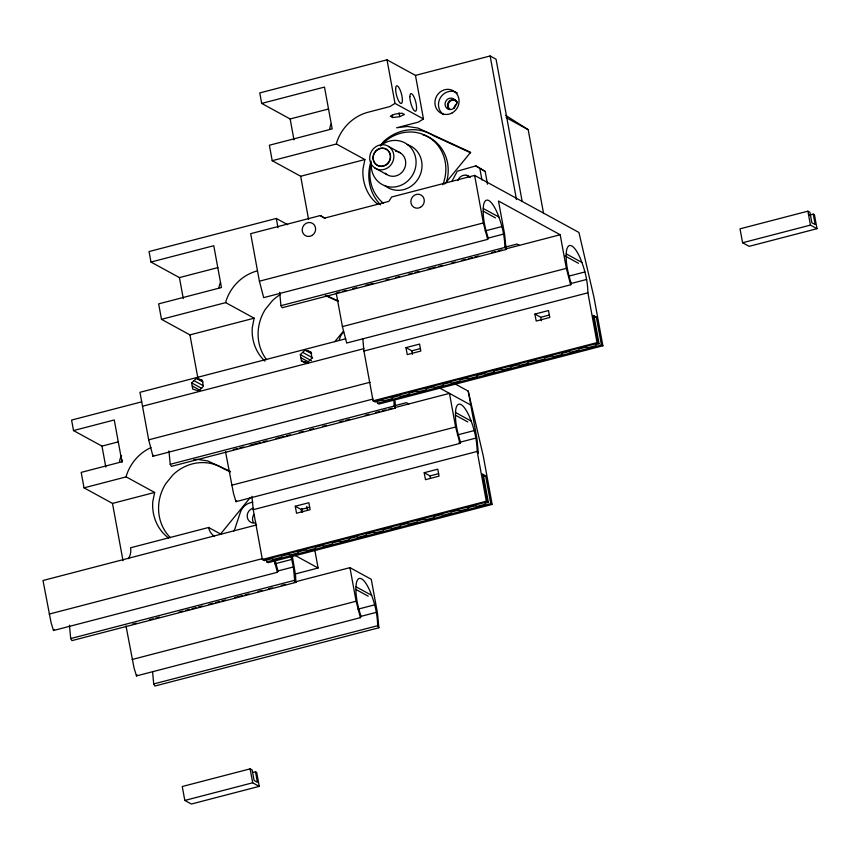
<?xml version="1.0" encoding="UTF-8"?>
<svg xmlns="http://www.w3.org/2000/svg" width="860" height="860" viewBox="0 0 860 860"><rect width="100%" height="100%" fill="white"/><g stroke="black" fill="none" stroke-linecap="round" stroke-linejoin="round"><path stroke-width="1.29" d="M251.926 496.349L253.227 509.69L262.364 559.484L264.407 560.602L271.05 558.871L273.953 559.269L281.457 557.312L281.521 556.151L288.014 554.463L290.927 554.851L298.42 552.905L298.485 551.744L304.988 550.045L307.891 550.443L315.394 548.486L315.448 547.325L321.952 545.638L324.854 546.025L332.358 544.079L332.411 542.918L338.915 541.219L341.818 541.617L349.321 539.661L349.386 538.5L355.889 536.812L358.792 537.199L366.285 535.253L366.349 534.092L372.853 532.394L375.755 532.791L383.259 530.835L383.313 529.674L389.816 527.986L392.719 528.373L400.222 526.428L400.276 525.266L406.78 523.568L409.683 523.966L417.186 522.009L417.25 520.848L423.754 519.16L426.657 519.548L434.149 517.602L434.214 516.43L440.718 514.742L443.62 515.14L451.124 513.183L451.177 512.023L457.681 510.335L460.584 510.722L468.087 508.776L468.141 507.604L474.645 505.916L477.558 506.314L485.051 504.358L485.115 503.197L488.362 502.347L483.245 474.483M362.823 338.894L363.941 351.052L373.089 400.846L375.132 401.975L381.775 400.244L384.678 400.631L392.181 398.685L392.235 397.524L398.739 395.826L401.642 396.223L409.145 394.267L409.199 393.106L415.702 391.418L418.616 391.805L426.108 389.86L426.173 388.698L432.677 387L435.579 387.398L443.072 385.441L443.137 384.28L449.64 382.592L452.543 382.979L460.046 381.034L460.1 379.873L466.604 378.174L469.506 378.572L477.01 376.615L477.063 375.454L483.567 373.767L486.481 374.154L493.973 372.208L494.038 371.047L500.541 369.348L503.444 369.746L510.937 367.79L511.001 366.629L517.505 364.941L520.408 365.328L527.911 363.382L527.965 362.21L534.468 360.523L537.371 360.921L544.875 358.964L544.928 357.803L551.432 356.115L554.345 356.502L561.838 354.556L561.903 353.385L568.406 351.697L571.309 352.095L578.801 350.138L578.866 348.977L585.37 347.289L588.272 347.676L595.776 345.731L595.829 344.559L599.087 343.721L593.97 315.856M395.17 407.5L395.396 404.845M506.11 246.207L505.895 248.873L560.183 234.748L566.353 268.341L570.653 284.778L346.698 343.033L342.398 326.596L336.228 293.002L340.044 292.013M141.717 401.835L71.584 420.067L73.519 430.57L114.262 419.97L121.937 461.788L81.195 472.387L84.033 487.846L126.183 476.881L126.528 475.161A43.806 40.7 -61.3 0 1 150.995 447.576M126.183 476.881L154.639 492.447L152.757 501.864A43.806 40.7 -61.3 0 0 168.528 537.973M287.67 224.686L276.296 218.451L149.049 251.55L150.973 262.053L213.775 245.713L221.45 287.53L158.649 303.87L161.486 319.329L225.696 302.623L226.04 300.903A43.806 40.7 -61.3 0 1 257.462 270.835M225.696 302.623L254.151 318.189L252.281 327.606A43.806 40.7 -61.3 0 0 264.955 361.135M522.16 201.444L496.059 59.222L490.125 55.975L415.466 75.39L387.011 59.824L259.774 92.923L261.698 103.415L324.5 87.075L332.175 128.903L269.373 145.232L272.212 160.691L336.421 143.996L336.754 142.276A43.806 40.7 -61.3 0 1 368.188 112.208L389.913 106.554L395.019 103.404L423.475 118.97L418.368 122.12L396.643 127.764L407.446 126.452L418.035 128.076L470.635 152.306L444.695 184.072M336.421 143.996L364.877 159.562L362.995 168.979A43.806 40.7 -61.3 0 0 377.712 204.261M339.087 340.42L339.872 338.023A13.878 12.889 -61.3 0 1 343.71 331.949M451.801 181.525L457.294 171.194L475.816 165.905L485.18 171.419L487.523 184.19M345.785 338.765L139.954 392.31L148.683 439.836L152.983 456.262L153.618 455.209M256.592 524.933L43 580.5L51.02 622.393L53.471 630.52L54.105 629.466M225.513 451.629L233.522 493.533L235.973 501.659L236.607 500.606M125.99 625.886L134.01 667.79L136.46 675.917L137.095 674.863M53.471 630.52L277.414 572.276L278.06 571.212L274.985 560.01M325.005 218.128L320.307 215.559L250.679 233.673L259.397 281.198L263.697 297.635L487.652 239.381L488.286 238.317C484.954 227.642 482.116 216.365 483.546 205.11A29.573 8.245 75.4 0 1 497.123 212.538C501.724 223.578 504.712 235.414 504.906 247.411L506.11 249.475L282.166 307.729L280.951 305.665L279.661 292.325M235.973 501.659L459.928 443.405L460.562 442.352C457.23 431.666 454.392 420.389 455.821 409.134A29.573 8.245 75.4 0 1 469.399 416.562C474 427.603 476.988 439.438 477.182 451.435L486.319 501.229L488.362 502.347M136.46 675.917L360.415 617.663L361.05 616.609C357.717 605.924 354.879 594.647 356.309 583.392A29.573 8.245 75.4 0 1 369.886 590.82C374.487 601.86 377.475 613.696 377.658 625.693L378.873 627.768L154.918 686.022L153.714 683.947L152.585 671.789M570.653 284.778L571.287 283.714C567.955 273.039 565.117 261.762 566.536 250.507A29.573 8.245 75.4 0 1 580.124 257.935C584.714 268.976 587.713 280.801 587.896 292.808L597.034 342.602L599.087 343.721M380.421 145.362L383.238 141.911A43.806 40.7 -61.3 0 1 433.612 135.762L470.592 152.8M334.819 341.678L343.183 331.433M221.084 533.351L250.357 497.488M194.016 380.647L196.349 378.368L202.218 380.131L203.369 386.398L198.66 390.902L192.791 389.15L191.64 382.883L194.016 380.647L202.906 385.506M302.677 352.385L305.01 350.106L310.879 351.858L312.029 358.136L307.321 362.64L301.452 360.888L300.301 354.61L302.677 352.385L312.685 357.857M399.739 116.67L404.437 114.498L402.061 113.197L394.998 114.079L390.3 116.251L392.676 117.551L399.739 116.67L399.029 112.789M261.698 103.415L290.153 118.97L328.606 108.973M272.212 160.691L300.667 176.257L364.877 159.562M377.035 400.738L377.497 403.265L378.927 404.05L602.882 345.795L594.024 297.56L578.941 232.479L474.634 175.418L391.601 197.015L388.849 201.38L324.338 218.16L320.307 215.559M150.973 262.053L179.428 277.608L217.881 267.6M259.397 281.198L483.352 222.944L474.634 175.418M485.104 230.921L501.939 226.546M488.071 238.112L503.605 234.071M504.755 247.25L517.096 244.047L519.462 245.337M280.951 305.665L504.906 247.411M342.592 291.346L346.408 290.358M352.772 288.702L356.588 287.702M365.5 285.391L373.132 283.402M385.592 280.166L389.29 279.199M395.707 277.533L399.599 276.522M408.672 274.157L412.563 273.147M415.154 272.469L419.035 271.459M428.119 269.105L435.891 267.084M438.482 266.406L442.373 265.396M451.446 263.031L455.338 262.021M461.82 260.333L465.712 259.322M468.302 258.645L472.183 257.635M474.784 256.968L478.665 255.947M491.63 252.582L495.521 251.572M498.112 250.894L502.003 249.884M161.486 319.329L189.942 334.895L254.151 318.189M342.398 326.596L566.353 268.341M813.259 214.108L815.172 224.557L811.851 222.74L809.937 212.291L807.895 211.173L740.03 228.825L742.588 242.756L749.135 246.336L817 228.685L814.442 214.753L813.259 214.108L809.421 215.107M569.395 275.985L584.929 271.943M571.072 283.51L586.606 279.468M742.588 242.756L810.453 225.105L817 228.685M142.513 406.242L363.877 348.655M363.941 351.052L587.896 292.808M405.974 347.623L419.551 344.086L420.83 351.052L407.253 354.589L405.974 347.623L411.822 350.815L420.454 348.569M534.92 314.083L548.497 310.546L549.776 317.512L536.199 321.049L534.92 314.083L540.757 317.275L549.4 315.029M593.755 317.824L596.346 317.157L601.452 345.01L602.882 345.795M73.519 430.57L101.974 446.125L118.529 441.814M148.683 439.836L370.047 382.259M152.983 456.262L373.046 399.029M373.089 400.846L597.034 342.602M374.186 401.448L598.13 343.194L593.024 315.34L596.346 317.157M377.497 403.265L601.452 345.01M395.267 405.565L406.371 402.673L408.747 403.974M170.226 464.292L394.181 406.038L395.396 408.113L171.441 466.367L170.226 464.292L168.936 450.952M233.275 449.608L237.156 448.608M239.746 447.931L243.638 446.921M250.109 445.233L260.462 442.545M263.052 441.868L266.933 440.858M275.995 438.503L283.768 436.482M286.348 435.805L290.239 434.794M299.302 432.44L303.182 431.43M309.654 429.742L313.535 428.731M322.597 426.377L326.477 425.367M339.431 422.002L343.312 420.991M345.903 420.314L349.784 419.304M365.317 415.272L369.198 414.262M375.669 412.574L379.561 411.564M382.152 410.887L386.033 409.876M388.623 409.209L392.504 408.199M395.095 407.522L449.457 393.385L455.628 426.979L459.928 443.405M84.033 487.846L112.488 503.412L154.639 492.447M231.673 485.233L455.628 426.979M457.38 434.945L474.215 430.57M459.057 442.47L475.881 438.095M252.861 502.1L250.314 502.767A13.878 12.889 -61.3 0 0 240.359 512.28L235.231 527.846A14.598 13.566 -61.3 0 1 233.608 531.297M253.227 509.69L477.182 451.435L478.386 453.51L476.945 438.632L468.216 391.106L455.553 384.183M295.26 506.25L308.826 502.724L310.105 509.69L296.539 513.216L295.26 506.25L301.097 509.442L309.729 507.196M424.195 472.71L437.772 469.184L439.051 476.15L425.474 479.676L424.195 472.71L430.043 475.902L438.675 473.656M483.03 476.462L485.62 475.784L490.737 503.648L492.156 504.422L483.309 456.198L468.216 391.106M49.17 614.094L262.762 558.538M262.364 559.484L486.319 501.229M263.461 560.086L487.416 501.831L482.299 473.967L485.62 475.784M266.32 559.365L266.783 561.903L490.737 503.648M492.156 504.422L268.202 562.676L266.783 561.903M274.867 563.816L291.701 559.43L293.378 566.955L294.668 580.296L295.883 582.37L71.928 640.625L70.713 638.55L69.423 625.209M277.844 570.997L293.378 566.955M294.819 574.082L318.103 568.019L314.728 549.648M70.713 638.55L294.668 580.296M132.472 624.209L136.353 623.199M149.296 619.834L153.177 618.824M155.768 618.146L159.648 617.136M179.073 612.083L182.954 611.073M185.545 610.407L189.426 609.396M192.017 608.719L195.897 607.708M198.488 607.031L202.369 606.02M208.84 604.343L212.732 603.333M215.322 602.656L219.203 601.645M221.794 600.979L225.675 599.968M234.737 597.603L242.499 595.582M245.089 594.916L248.97 593.905M258.032 591.54L261.924 590.541M268.395 588.853L272.276 587.842M281.338 585.488L285.219 584.478M294.281 582.112L349.945 567.643L371.262 579.296L377.433 612.89L378.873 627.768M132.16 659.491L356.115 601.237L349.945 567.643M357.867 609.202L374.691 604.827M360.834 616.394L376.368 612.352M153.714 683.947L377.658 625.693M255.495 771.796L257.409 782.245L254.087 780.428L252.173 769.979L250.12 768.861L182.255 786.513L184.814 800.445L191.371 804.025L259.236 786.373L256.678 772.441L255.495 771.796L252.926 772.463M184.814 800.445L252.679 782.783L259.236 786.373M193.607 459.777L197.209 459.337L207.798 460.96L230.512 471.43M326.435 295.517L338.388 301.032M325.273 295.496L338.399 301.537M230.534 471.946L223.374 468.657A43.806 40.7 -61.3 0 0 173 474.795L165.786 483.632A43.806 40.7 -61.3 0 0 170.398 537.704M505.702 115.401L528.18 129.677L543.585 213.581M506.121 117.605L528.18 129.677M454.746 99.835L457.348 102.082L455.768 105.404A5.837 5.429 -61.3 0 1 447.856 109.016A5.837 5.429 -61.3 0 1 446.286 100.48A5.837 5.429 -61.3 0 1 454.746 99.835L456.327 100.695M475.816 165.905L485.18 171.419M466.389 175.3L469.592 177.052M560.183 234.748L498.499 201.014L504.669 234.608L506.11 249.475M388.602 146.458A12.782 11.868 -61.3 0 1 387.021 168.237A12.782 11.868 -61.3 0 1 369.736 157.09A12.782 11.868 -61.3 0 1 388.602 146.458L400.459 152.94M483.245 208.475L498.875 217.021M566.235 253.872L581.865 262.418M483.202 211.184L495.478 217.902M565.074 255.968L578.479 263.3M374.971 168.065L386.828 174.548M439.137 387.731L470.775 405.038M455.51 412.499L471.151 421.056M455.467 415.219L467.754 421.938M307.934 351.009L311.277 352.837M305.01 350.106L311.685 353.75M300.301 354.61L311.417 360.695M300.903 357.738L308.686 361.995M304.397 361.727L307.729 363.554M301.452 360.888L304.784 362.705M199.273 379.281L202.616 381.098M196.349 378.368L203.025 382.012M191.64 382.883L201.649 388.354M192.242 386L200.025 390.257M355.997 586.757L371.638 595.313M295.066 555.42L318.103 568.019M355.954 589.476L368.241 596.195M220.923 534.211L208.614 527.481L130.591 547.766A14.62 13.577 -61.3 0 1 128.419 558.667M487.652 239.381L483.352 222.944M360.415 617.663L356.115 601.237M290.594 555.764L291.701 559.43M277.414 572.276L274.179 560.58M807.895 211.173L810.453 225.105M540.757 317.275L541.402 320.758M490.125 55.975L516.473 199.52M479.848 168.506L481.955 179.998M493.511 369.671L493.973 372.208M415.466 75.39L423.475 118.97M387.011 59.824L395.019 103.404M392.203 114.96L392.676 117.551M411.822 350.815L412.456 354.298M430.043 475.902L430.462 478.224M300.667 176.257L308.589 219.44M290.153 118.97L293.991 139.89M276.296 218.451L277.995 227.696M306.784 506.325L307.504 510.26M301.828 508.421L302.559 512.366M301.097 509.442L301.527 511.764M297.958 550.368L298.42 552.905M292.303 555.872L295.56 575.404L295.883 582.37M179.428 277.608L183.266 298.517M189.942 334.895L197.832 377.873M250.12 768.861L252.679 782.783M101.974 446.125L105.812 467.034M112.488 503.412L123.001 560.72M395.073 401.147L395.396 408.113M393.891 399.771L394.181 406.038M407.006 144.512A23.725 22.048 -61.3 0 1 419.046 177.321A23.725 22.048 -61.3 0 1 385.054 185.696M381.872 144.663A23.725 22.048 -61.3 0 1 414.778 154.542A23.725 22.048 -61.3 0 1 396.643 186.652A23.725 22.048 -61.3 0 1 371.262 163.432M395.6 151.231A12.782 11.868 -61.3 0 1 404.437 168.71A12.782 11.868 -61.3 0 1 385.205 173.268M422.819 134.773A40.162 37.303 -61.3 0 1 446.469 182.309M450.199 109.467A5.106 4.752 -61.3 0 1 449.78 101.534A5.106 4.752 -61.3 0 1 457.284 102.684M380.421 146.017A40.162 37.303 -61.3 0 1 428.774 137.224A40.162 37.303 -61.3 0 1 442.814 184.706M383.485 203.315A40.162 37.303 -61.3 0 1 371.284 163.26M454.037 108.317A5.106 4.752 -61.3 0 1 456.767 103.995M448.737 109.156A5.837 5.429 -61.3 0 1 454.757 99.609M380.636 204.82A43.806 40.7 -61.3 0 1 371.144 161.078M470.173 177.407A7.665 7.127 -61.3 0 0 467.066 175.408L465.217 175.128A7.665 7.127 -61.3 0 0 457.821 180.621M443.738 114.649A12.782 11.868 -61.3 0 1 440.578 97.406A12.782 11.868 -61.3 0 1 457.369 93.041M329.756 129.086A12.782 11.868 -61.3 0 1 331.272 123.786M266.578 359.663A43.806 40.7 -61.3 0 1 265.31 309.374L272.523 300.538A43.806 40.7 -61.3 0 1 280.5 294.432M219.042 287.724A12.782 11.868 -61.3 0 1 220.558 282.424M214.409 536.296A14.598 13.566 -61.3 0 1 208.625 527.47M255.775 522.869A7.665 7.127 -61.3 0 1 247.304 517.408A7.665 7.127 -61.3 0 1 253.087 508.249M253.238 522.16A7.665 7.127 -61.3 0 1 253.786 514.613M122.023 462.185A12.782 11.868 -61.3 0 1 122.539 460.025M119.529 461.981A12.782 11.868 -61.3 0 1 121.593 455.714M385.602 165.26A9.309 8.643 -61.3 0 0 386.753 149.393A9.309 8.643 -61.3 0 0 373.014 157.133A9.309 8.643 -61.3 0 0 385.602 165.26M385.527 165.077A9.127 8.482 -61.3 0 0 386.656 149.522A9.127 8.482 -61.3 0 0 373.175 157.122A9.127 8.482 -61.3 0 0 385.527 165.077M452.242 112.875A12.782 11.868 -61.3 0 0 453.822 91.095A12.782 11.868 -61.3 0 0 434.956 101.727A12.782 11.868 -61.3 0 0 452.242 112.875M395.632 88.859A9.127 2.548 75.4 0 0 400.599 103.329A9.127 2.548 75.4 0 0 400.771 91.665A9.127 2.548 75.4 0 0 395.632 88.859M409.865 96.642A9.127 2.548 75.4 0 0 414.832 111.101A9.127 2.548 75.4 0 0 414.993 99.448A9.127 2.548 75.4 0 0 409.865 96.642M420.486 207.325A7.116 6.611 -61.3 0 0 421.368 195.188A7.116 6.611 -61.3 0 0 410.854 201.111A7.116 6.611 -61.3 0 0 420.486 207.325M311.825 235.586A7.116 6.611 -61.3 0 0 312.707 223.46A7.116 6.611 -61.3 0 0 302.193 229.383A7.116 6.611 -61.3 0 0 311.825 235.586"/></g></svg>
